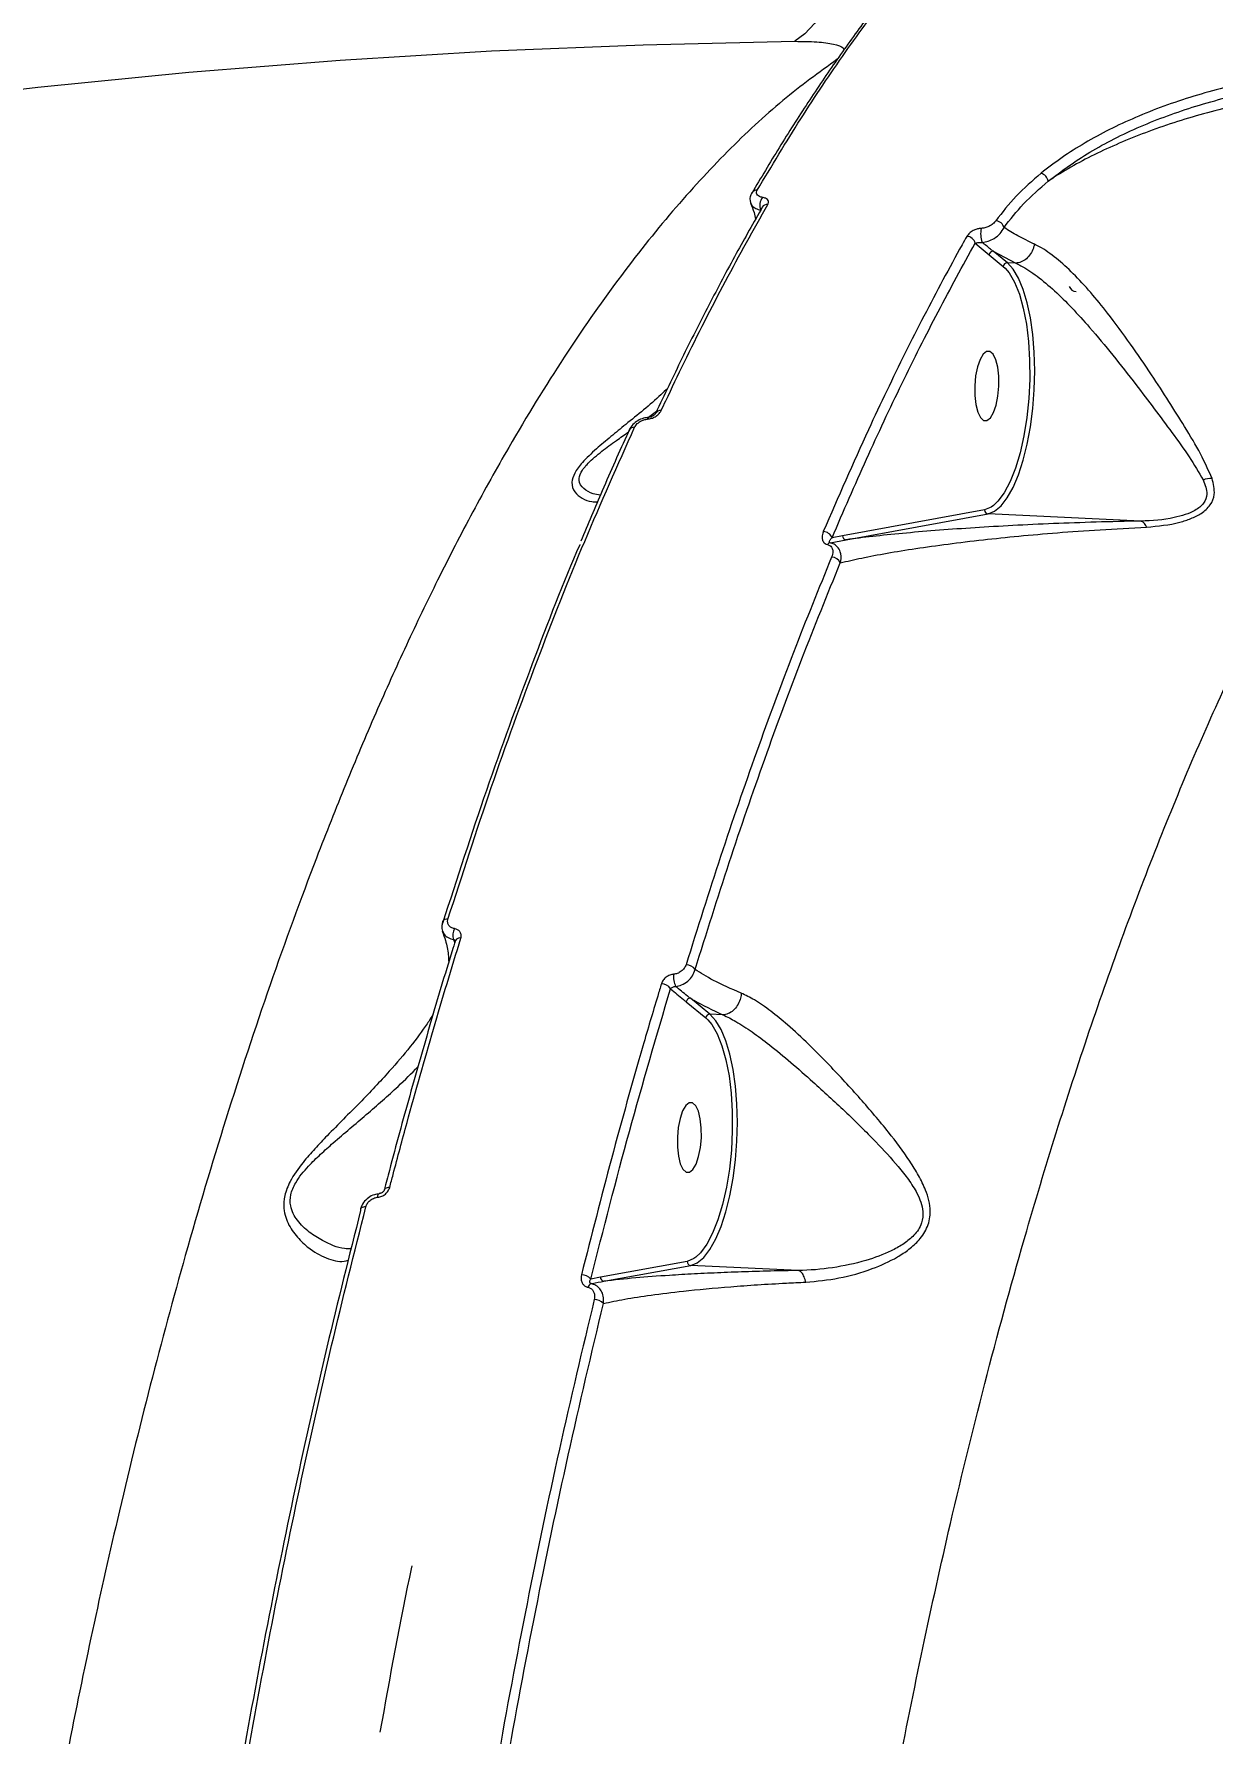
# Model space of a CAD drawing. Header units: millimetres. Extents: x -6328 to 5334, y -5037 to 4112.
# Drawn here: x -2576.2 to -2424.5, y 1489.2 to 1707.9 of the extents above; entities that cross this region are included whole.
import ezdxf

# ---------------------------------------------------------------- set-up
doc = ezdxf.new("R2010")
doc.units = ezdxf.units.MM
for name, color, linetype in [('DIKOM_ОБЪЕКТ', 7, 'Continuous'), ('DIKOM_РАЗМЕР_ЗОНА', 7, 'Continuous'), ('DIKOM_РАЗМЕР_ОБЪЕКТА', 7, 'Continuous')]:
    doc.layers.add(name, color=color, linetype=linetype)
doc.styles.add('style1', font='arial.ttf', dxfattribs={"width": 0.8})
doc.dimstyles.new('1-50', dxfattribs={"dimtxt": 300, "dimasz": 200, "dimexe": 100, "dimexo": 0, "dimgap": 100, "dimtad": 1, "dimtxsty": 'style1', "dimcen": 200, "dimclrd": 7, "dimclre": 7, "dimclrt": 7, "dimadec": 1, "dimazin": 2, "dimtfac": 1, "dimtmove": 0, "dimatfit": 2, "dimfxl": 0, "dimlwd": 25, "dimlwe": 18, "dimarcsym": 0})

# ---------------------------------------------------------------- blocks, each defined once
blk = doc.blocks.new('*D2')
at = {"layer": 'Defpoints', "color": 0, "transparency": 16777216}
for p in [(-5303.77, 2121.42), (-1621.11, 2121.42), (560.33, -2395.62)]:
    blk.add_point(p, dxfattribs=at)
at = {"layer": 'DIKOM_РАЗМЕР_ОБЪЕКТА', "color": 7, "lineweight": 18, "transparency": 16777216}
for p, q in [((-1621.11, 2121.42), (-5403.77, 2121.42)), ((560.33, -2395.62), (-5403.77, -2395.62))]:
    blk.add_line(p, q, dxfattribs=at)
at = {"layer": 'DIKOM_РАЗМЕР_ОБЪЕКТА', "color": 7, "lineweight": 25, "transparency": 16777216}
blk.add_line((-5303.77, -2195.62), (-5303.77, 1921.42), dxfattribs=at)
at = {"layer": 'DIKOM_РАЗМЕР_ОБЪЕКТА', "color": 7, "transparency": 16777216}
for points in [[(-5337.11, 1921.42), (-5270.44, 1921.42), (-5303.77, 2121.42)], [(-5337.11, -2195.62), (-5270.44, -2195.62), (-5303.77, -2395.62)]]:
    blk.add_solid(points, dxfattribs=at)
at = {"layer": 'DIKOM_РАЗМЕР_ОБЪЕКТА', "color": 7, "transparency": 16777216, "insert": (-5556.94, -137.1), "char_height": 300, "attachment_point": 5, "rotation": 90, "style": 'style1'}
blk.add_mtext('4500', dxfattribs=at)
blk = doc.blocks.new('*D3')
at = {"layer": 'Defpoints', "color": 0, "transparency": 16777216}
for p in [(-1814.92, 4111.71), (-5877.98, -3895.62), (33.33, -3895.62)]:
    blk.add_point(p, dxfattribs=at)
at = {"layer": 'DIKOM_РАЗМЕР_ЗОНА', "color": 7, "lineweight": 18, "transparency": 16777216}
for p, q in [((-1814.92, 4111.71), (-5977.98, 4111.71)), ((33.33, -3895.62), (-5977.98, -3895.62))]:
    blk.add_line(p, q, dxfattribs=at)
at = {"layer": 'DIKOM_РАЗМЕР_ЗОНА', "color": 7, "lineweight": 25, "transparency": 16777216}
blk.add_line((-5877.98, 3911.71), (-5877.98, -3695.62), dxfattribs=at)
at = {"layer": 'DIKOM_РАЗМЕР_ЗОНА', "color": 7, "transparency": 16777216}
for points in [[(-5911.31, 3911.71), (-5844.65, 3911.71), (-5877.98, 4111.71)], [(-5911.31, -3695.62), (-5844.65, -3695.62), (-5877.98, -3895.62)]]:
    blk.add_solid(points, dxfattribs=at)
at = {"layer": 'DIKOM_РАЗМЕР_ЗОНА', "color": 7, "transparency": 16777216, "insert": (-6131.15, 108.05), "char_height": 300, "attachment_point": 5, "rotation": 90, "style": 'style1'}
blk.add_mtext('8000', dxfattribs=at)

msp = doc.modelspace()

# ---------------------------------------------------------------- linework, layer by layer
at = {"layer": 'DIKOM_ОБЪЕКТ', "color": 7, "linetype": 'Continuous', "lineweight": 15}
for p, q in [((-2483.759, 1687.482), (-2483.776, 1687.45)), ((-2454.981, 1681.01), (-2453.192, 1679.51)), ((-2452.658, 1679.97), (-2449.751, 1678.437)), ((-2450.846, 1678.489), (-2452.658, 1679.97)), ((-2453.192, 1679.51), (-2451.38, 1678.029)), ((-2451.38, 1678.029), (-2451.13, 1677.799)), ((-2449.751, 1678.437), (-2450.846, 1678.489)), ((-2449.751, 1678.437), (-2449.748, 1678.437)), ((-2497.039, 1658.603), (-2495.998, 1659.366)), ((-2497.028, 1658.591), (-2497.023, 1658.592)), ((-2499.544, 1656.953), (-2499.56, 1656.914)), ((-2453.781, 1646.686), (-2472.063, 1643.361)), ((-2471.604, 1642.84), (-2453.321, 1646.165)), ((-2433.675, 1645.24), (-2453.321, 1646.165)), ((-2473.661, 1642.458), (-2471.604, 1642.84)), ((-2472.063, 1643.361), (-2473.413, 1643.1)), ((-2522.151, 1591.373), (-2521.985, 1590.974)), ((-2492.191, 1583.356), (-2489.667, 1581.293)), ((-2489.133, 1581.752), (-2491.657, 1583.816)), ((-2489.667, 1581.293), (-2489.417, 1581.062)), ((-2487.461, 1581.674), (-2489.133, 1581.752)), ((-2487.461, 1581.674), (-2487.457, 1581.674)), ((-2492.068, 1549.949), (-2503.234, 1547.919)), ((-2502.775, 1547.398), (-2491.608, 1549.429)), ((-2477.762, 1548.777), (-2491.608, 1549.429)), ((-2503.234, 1547.919), (-2504.474, 1547.673))]:
    msp.add_line(p, q, dxfattribs=at)
at = {"layer": 'DIKOM_ОБЪЕКТ', "color": 7, "linetype": 'Continuous', "lineweight": 15, "flags": 128}
for points in [[(-2467.695, 1749.021), (-2467.618, 1745.203), (-2467.669, 1741.393), (-2467.846, 1737.626), (-2468.148, 1733.936), (-2468.572, 1730.357), (-2469.114, 1726.922), (-2469.77, 1723.662), (-2470.533, 1720.606), (-2471.396, 1717.783), (-2472.352, 1715.218), (-2473.391, 1712.934), (-2474.505, 1710.953), (-2475.683, 1709.293), (-2476.915, 1707.968), (-2478.188, 1706.991)], [(-2595.03, 1698.821), (-2575.647, 1701.108), (-2556.22, 1703.025), (-2536.754, 1704.573), (-2517.256, 1705.75), (-2497.732, 1706.556), (-2478.188, 1706.991)], [(-2453.321, 1646.165), (-2452.48, 1646.511), (-2451.65, 1647.205), (-2450.85, 1648.234), (-2450.097, 1649.574), (-2449.408, 1651.197), (-2448.797, 1653.068), (-2448.278, 1655.146), (-2447.863, 1657.385), (-2447.559, 1659.738), (-2447.374, 1662.153), (-2447.312, 1664.579), (-2447.374, 1666.961), (-2447.558, 1669.249), (-2447.861, 1671.393), (-2448.276, 1673.347), (-2448.795, 1675.067), (-2449.405, 1676.518), (-2450.094, 1677.667), (-2450.846, 1678.489)], [(-2451.13, 1677.799), (-2450.612, 1677.178), (-2449.913, 1675.975), (-2449.301, 1674.45), (-2448.791, 1672.639), (-2448.394, 1670.587), (-2448.12, 1668.343), (-2447.977, 1665.96), (-2447.966, 1663.498), (-2448.09, 1661.014), (-2448.344, 1658.569), (-2448.722, 1656.223), (-2449.216, 1654.031), (-2449.814, 1652.048), (-2450.5, 1650.319), (-2451.259, 1648.889), (-2452.072, 1647.79), (-2452.643, 1647.248)], [(-2453.963, 1666.733), (-2454.363, 1666.048), (-2454.694, 1665.086), (-2454.928, 1663.926), (-2455.046, 1662.66), (-2455.038, 1661.392), (-2454.906, 1660.225), (-2454.66, 1659.253), (-2454.32, 1658.555), (-2453.913, 1658.186), (-2453.473, 1658.179), (-2453.035, 1658.531), (-2452.634, 1659.216), (-2452.303, 1660.178), (-2452.07, 1661.339), (-2451.952, 1662.604), (-2451.959, 1663.872), (-2452.091, 1665.039), (-2452.337, 1666.011), (-2452.677, 1666.71), (-2453.084, 1667.078), (-2453.524, 1667.086), (-2453.963, 1666.733)], [(-2497.153, 1658.368), (-2497.134, 1658.439), (-2497.113, 1658.497), (-2497.09, 1658.542), (-2497.065, 1658.572), (-2497.038, 1658.589), (-2497.028, 1658.591)], [(-2452.643, 1647.248), (-2452.919, 1647.05), (-2453.781, 1646.686)], [(-2491.608, 1549.429), (-2490.766, 1549.774), (-2489.936, 1550.469), (-2489.136, 1551.497), (-2488.384, 1552.838), (-2487.695, 1554.461), (-2487.084, 1556.332), (-2486.565, 1558.409), (-2486.15, 1560.649), (-2485.846, 1563.002), (-2485.661, 1565.417), (-2485.599, 1567.842), (-2485.661, 1570.225), (-2485.845, 1572.513), (-2486.148, 1574.657), (-2486.563, 1576.61), (-2487.082, 1578.331), (-2487.692, 1579.781), (-2488.381, 1580.93), (-2489.133, 1581.752)], [(-2489.417, 1581.062), (-2488.899, 1580.441), (-2488.2, 1579.238), (-2487.588, 1577.713), (-2487.077, 1575.902), (-2486.681, 1573.85), (-2486.407, 1571.605), (-2486.263, 1569.223), (-2486.253, 1566.76), (-2486.377, 1564.276), (-2486.631, 1561.831), (-2487.009, 1559.485), (-2487.503, 1557.293), (-2488.101, 1555.31), (-2488.787, 1553.582), (-2489.546, 1552.151), (-2490.359, 1551.053), (-2490.93, 1550.512)], [(-2492.25, 1569.997), (-2492.65, 1569.312), (-2492.981, 1568.35), (-2493.214, 1567.189), (-2493.332, 1565.924), (-2493.325, 1564.656), (-2493.193, 1563.489), (-2492.947, 1562.517), (-2492.607, 1561.818), (-2492.2, 1561.45), (-2491.76, 1561.442), (-2491.321, 1561.795), (-2490.921, 1562.48), (-2490.59, 1563.442), (-2490.357, 1564.603), (-2490.239, 1565.868), (-2490.246, 1567.136), (-2490.378, 1568.303), (-2490.624, 1569.275), (-2490.964, 1569.973), (-2491.371, 1570.342), (-2491.811, 1570.35), (-2492.25, 1569.997)], [(-2530.366, 1559.459), (-2530.542, 1559.456), (-2530.701, 1559.433), (-2530.837, 1559.391), (-2530.945, 1559.331), (-2531.02, 1559.255), (-2531.06, 1559.166), (-2531.06, 1559.163)], [(-2531.912, 1558.204), (-2531.895, 1558.331), (-2531.872, 1558.442), (-2531.843, 1558.532), (-2531.808, 1558.601), (-2531.769, 1558.645), (-2531.726, 1558.664), (-2531.725, 1558.664)], [(-2534.121, 1556.686), (-2534.128, 1556.605), (-2534.104, 1556.507)], [(-2533.431, 1556.968), (-2533.602, 1556.966), (-2533.756, 1556.945), (-2533.89, 1556.906), (-2533.997, 1556.851), (-2534.074, 1556.78), (-2534.118, 1556.697), (-2534.121, 1556.686)], [(-2490.93, 1550.512), (-2491.207, 1550.313), (-2492.068, 1549.949)]]:
    msp.add_lwpolyline(points, dxfattribs=at)
at = {"layer": 'DIKOM_ОБЪЕКТ', "color": 7, "linetype": 'Continuous', "lineweight": 15}
for centre, radius, start, end in [((-2446.933, 1688.701), 1.384, 12.32754, 71.80932), ((-2483.129, 1687.077), 0.748, 84.40735, 147.22155), ((-2481.042, 1685.888), 1.668, 142.67211, 202.06915), ((-2481.765, 1685.251), 0.743, 84.06877, 148.23614), ((-2456.119, 1680.712), 1.177, 14.70781, 87.28034), ((-2450.732, 1682.278), 3.552, 169.74808, 199.09004), ((-2452.457, 1682.679), 1.229, 15.8137, 83.54214), ((-2452.667, 1679.441), 0.53, 89.01483, 172.42893), ((-2450.855, 1677.959), 0.53, 89.01483, 172.42988), ((-2441.942, 1675.781), 1, 200.78197, 267.2553), ((-2495.505, 1658.757), 0.71, 82.37953, 150.66563), ((-2498.926, 1656.603), 0.71, 82.49551, 150.49314), ((-2424.483, 1647.386), 3.348, 90.22813, 110.2532), ((-2453.281, 1646.664), 0.5, 177.50153, 265.31762), ((-2474.571, 1642.641), 1.245, 21.61276, 88.57015), ((-2473.55, 1641.96), 0.511, 102.56222, 150.10718), ((-2471.563, 1643.339), 0.5, 177.50045, 265.31972), ((-2473.506, 1639.346), 1.269, 24.26509, 88.26544), ((-2523.234, 1593.584), 0.342, 161.93333, 185.56372), ((-2522.988, 1593.359), 0.66, 78.8409, 149.87059), ((-2520.368, 1591.934), 1.869, 152.84412, 197.47225), ((-2521.338, 1590.936), 0.647, 78.07738, 151.71057), ((-2492.219, 1586.723), 1.415, 33.87434, 89.43863), ((-2495.383, 1584.302), 1.393, 32.35592, 89.99257), ((-2490.979, 1586.569), 2.851, 173.1996, 205.47583), ((-2491.666, 1583.286), 0.53, 89.01483, 172.42893), ((-2489.142, 1581.223), 0.53, 89.01484, 172.42988), ((-2491.567, 1549.929), 0.502, 177.651, 265.3171), ((-2505.662, 1546.688), 1.544, 39.65771, 90.49399), ((-2504.155, 1546.434), 0.71, 112.89624, 165.00593), ((-2502.734, 1547.897), 0.5, 177.50045, 265.31972), ((-2504.032, 1543.451), 1.604, 42.15244, 89.96048)]:
    msp.add_arc(centre, radius, start, end, dxfattribs=at)
for points, knots in [([(-2460.589, 1720.348), (-2460.84, 1720.067), (-2462.385, 1718.332), (-2465.195, 1714.86), (-2469.014, 1709.919), (-2472.794, 1704.669), (-2476.535, 1699.14), (-2480.193, 1693.421), (-2482.578, 1689.407), (-2483.75, 1687.436)], [0, 0, 0, 0, 0.0314295, 0.1936341, 0.3559609, 0.5183678, 0.6808141, 0.8432476, 1, 1, 1, 1]), ([(-2483.057, 1687.821), (-2481.195, 1690.926), (-2477.467, 1697.14), (-2471.731, 1705.646), (-2465.898, 1713.601), (-2461.932, 1718.322), (-2459.947, 1720.685)], [0, 0, 0, 0, 0.2488739, 0.4981939, 0.748869, 1, 1, 1, 1]), ([(-2478.188, 1706.991), (-2477.212, 1706.983), (-2475.272, 1706.967), (-2473.157, 1706.662), (-2471.946, 1706.282), (-2471.906, 1705.965), (-2471.894, 1705.863)], [0, 0, 0, 0, 0.2933787, 0.5829878, 0.8663177, 1, 1, 1, 1]), ([(-2472.747, 1704.679), (-2475.086, 1702.986), (-2479.826, 1699.555), (-2486.899, 1692.954), (-2493.987, 1685.27), (-2501.006, 1676.437), (-2508.054, 1666.32), (-2514.268, 1656.213), (-2519.678, 1646.492), (-2524.07, 1637.978), (-2528.234, 1629.318), (-2532.179, 1620.561), (-2536.038, 1611.427), (-2540.614, 1599.89), (-2545.812, 1585.652), (-2551.447, 1568.555), (-2556.579, 1551.315), (-2561.231, 1534.086), (-2565.271, 1517.624), (-2568.873, 1501.526), (-2572.016, 1486.177), (-2574.893, 1470.783), (-2577.803, 1453.689), (-2580.61, 1435.146), (-2583.238, 1415.142), (-2585.351, 1396.42), (-2587.074, 1378.45), (-2588.431, 1361.598), (-2589.522, 1344.965), (-2590.454, 1326.765), (-2591.121, 1307.356), (-2591.45, 1286.802), (-2591.416, 1267.904), (-2591.085, 1250.062), (-2590.52, 1233.586), (-2589.72, 1217.563), (-2588.692, 1201.945), (-2587.439, 1186.448), (-2586.401, 1176.298), (-2585.881, 1171.218)], [0, 0, 0, 0, 0.0301137, 0.0610473, 0.0920745, 0.1234593, 0.154942, 0.1881633, 0.2101597, 0.2321896, 0.2521642, 0.2721387, 0.2922143, 0.3122899, 0.3452906, 0.3784047, 0.4106071, 0.4400732, 0.4696198, 0.4950073, 0.5204462, 0.5445895, 0.568777, 0.6010324, 0.6305467, 0.6601415, 0.68557, 0.7110497, 0.7352314, 0.7594571, 0.7917932, 0.8213808, 0.8510491, 0.8765399, 0.9020822, 0.9263226, 0.9506071, 0.9752803, 1, 1, 1, 1]), ([(-2389.313, 1703.47), (-2391.39, 1703.639), (-2395.578, 1703.979), (-2401.318, 1703.961), (-2406.314, 1703.702), (-2410.536, 1703.303), (-2414.774, 1702.723), (-2418.942, 1701.962), (-2422.99, 1701.033), (-2426.911, 1699.937), (-2430.727, 1698.661), (-2434.352, 1697.223), (-2437.748, 1695.644), (-2440.906, 1693.925), (-2443.869, 1692.058), (-2445.622, 1690.698), (-2446.501, 1690.016)], [0, 0, 0, 0, 0.1013046, 0.2043245, 0.2693234, 0.3347703, 0.4016321, 0.4689837, 0.5341683, 0.5998078, 0.6668825, 0.7344532, 0.7996653, 0.8653309, 0.9324208, 1, 1, 1, 1]), ([(-2445.581, 1688.996), (-2443.867, 1690.277), (-2441.274, 1692.214), (-2437.111, 1694.471), (-2432.68, 1696.549), (-2427.827, 1698.327), (-2422.688, 1699.776), (-2417.391, 1700.996), (-2411.904, 1701.875), (-2406.362, 1702.404), (-2401.425, 1702.661), (-2395.754, 1702.677), (-2391.65, 1702.341), (-2389.58, 1702.171)], [0, 0, 0, 0, 0.130741, 0.1978155, 0.2653844, 0.3961147, 0.4632011, 0.5307838, 0.6611978, 0.7281017, 0.7954933, 0.8968894, 1, 1, 1, 1]), ([(-2389.512, 1701.569), (-2391.245, 1701.643), (-2394.731, 1701.792), (-2401.043, 1701.661), (-2407.034, 1701.196), (-2412.559, 1700.462), (-2418.046, 1699.53), (-2423.404, 1698.309), (-2428.5, 1696.828), (-2432.182, 1695.585), (-2435.657, 1694.234), (-2438.922, 1692.78), (-2441.984, 1691.212), (-2444.164, 1689.929), (-2445.31, 1689.175), (-2445.581, 1688.996)], [0, 0, 0, 0, 0.0869112, 0.1748861, 0.3057204, 0.3728218, 0.4404087, 0.5725022, 0.6402835, 0.708565, 0.774872, 0.8416469, 0.9098981, 0.9786596, 1, 1, 1, 1]), ([(-2446.501, 1690.016), (-2447.618, 1689.049), (-2449.867, 1687.101), (-2451.498, 1684.972), (-2452.319, 1683.9)], [0, 0, 0, 0, 0.4964917, 1, 1, 1, 1]), ([(-2451.274, 1683.014), (-2450.483, 1684.048), (-2448.889, 1686.131), (-2446.689, 1688.037), (-2445.581, 1688.996)], [0, 0, 0, 0, 0.4964828, 1, 1, 1, 1]), ([(-2483.732, 1687.467), (-2483.801, 1687.356), (-2483.975, 1687.073), (-2484.029, 1686.581), (-2483.905, 1686.27), (-2483.857, 1686.149)], [0, 0, 0, 0, 0.2858545, 0.7233043, 1, 1, 1, 1]), ([(-2483.915, 1686.144), (-2483.748, 1685.743), (-2483.458, 1685.049), (-2483.312, 1684.389), (-2483.25, 1684.111)], [0, 0, 0, 0, 0.5785899, 1, 1, 1, 1]), ([(-2483.856, 1686.149), (-2483.811, 1686.038), (-2483.704, 1685.768), (-2483.266, 1685.441), (-2482.815, 1685.321), (-2482.587, 1685.261)], [0, 0, 0, 0, 0.2567662, 0.6251435, 1, 1, 1, 1]), ([(-2482.368, 1686.899), (-2482.504, 1686.93), (-2482.775, 1686.991), (-2483.04, 1687.185), (-2483.168, 1687.436), (-2483.142, 1687.661), (-2483.073, 1687.791), (-2483.057, 1687.821)], [0, 0, 0, 0, 0.2210992, 0.4418507, 0.6744982, 0.9251297, 1, 1, 1, 1]), ([(-2481.688, 1685.99), (-2481.673, 1686.019), (-2481.606, 1686.147), (-2481.579, 1686.369), (-2481.704, 1686.617), (-2481.965, 1686.809), (-2482.234, 1686.869), (-2482.368, 1686.899)], [0, 0, 0, 0, 0.07334, 0.3225289, 0.5550505, 0.7773837, 1, 1, 1, 1]), ([(-2482.391, 1685.638), (-2483.512, 1683.667), (-2485.831, 1679.59), (-2489.278, 1673.084), (-2492.742, 1666.243), (-2494.998, 1661.479), (-2496.123, 1659.105)], [0, 0, 0, 0, 0.2386782, 0.4935816, 0.7476016, 1, 1, 1, 1]), ([(-2495.411, 1659.461), (-2495.215, 1659.879), (-2494.236, 1661.971), (-2491.507, 1667.653), (-2487.16, 1676.252), (-2483.513, 1682.742), (-2481.688, 1685.99)], [0, 0, 0, 0, 0.0441427, 0.2207211, 0.6100162, 1, 1, 1, 1]), ([(-2456.063, 1681.887), (-2456.269, 1681.518), (-2457.301, 1679.675), (-2459.966, 1674.789), (-2464.006, 1666.953), (-2469.167, 1656.247), (-2472.618, 1648.308), (-2474.54, 1643.886)], [0, 0, 0, 0, 0.0321659, 0.1608352, 0.4182088, 0.675957, 1, 1, 1, 1]), ([(-2454.228, 1682.91), (-2454.269, 1682.907), (-2454.452, 1682.894), (-2454.815, 1682.817), (-2455.305, 1682.614), (-2455.776, 1682.293), (-2455.965, 1682.026), (-2456.063, 1681.887)], [0, 0, 0, 0, 0.0490732, 0.2179129, 0.4266715, 0.7022436, 1, 1, 1, 1]), ([(-2452.319, 1683.9), (-2452.433, 1683.765), (-2452.659, 1683.498), (-2453.167, 1683.186), (-2453.71, 1682.973), (-2454.06, 1682.93), (-2454.228, 1682.91)], [0, 0, 0, 0, 0.2974636, 0.5890265, 0.8028446, 1, 1, 1, 1]), ([(-2454.089, 1681.116), (-2453.823, 1681.156), (-2453.285, 1681.238), (-2452.459, 1681.641), (-2451.712, 1682.242), (-2451.42, 1682.757), (-2451.274, 1683.014)], [0, 0, 0, 0, 0.2146917, 0.4348049, 0.7188263, 1, 1, 1, 1]), ([(-2447.371, 1680.893), (-2448.101, 1681.245), (-2449.565, 1681.951), (-2450.703, 1682.659), (-2451.274, 1683.014)], [0, 0, 0, 0, 0.4978686, 1, 1, 1, 1]), ([(-2473.413, 1643.1), (-2471.942, 1646.503), (-2468.998, 1653.315), (-2464.435, 1662.987), (-2459.773, 1672.293), (-2456.579, 1678.103), (-2454.981, 1681.01)], [0, 0, 0, 0, 0.2491442, 0.4986282, 0.7491414, 1, 1, 1, 1]), ([(-2454.981, 1681.01), (-2454.913, 1681.027), (-2454.788, 1681.058), (-2454.555, 1681.091), (-2454.351, 1681.11), (-2454.212, 1681.116), (-2454.138, 1681.117), (-2454.104, 1681.116), (-2454.089, 1681.116)], [0, 0, 0, 0, 0.3482418, 0.6491547, 0.8444769, 0.9341967, 0.9695954, 1, 1, 1, 1]), ([(-2452.658, 1679.97), (-2452.772, 1680.059), (-2453.259, 1680.436), (-2453.729, 1680.821), (-2454.089, 1681.116)], [0, 0, 0, 0, 0.2343149, 1, 1, 1, 1]), ([(-2447.371, 1680.893), (-2447.378, 1680.85), (-2447.405, 1680.68), (-2447.519, 1680.241), (-2447.824, 1679.603), (-2448.374, 1678.976), (-2449.044, 1678.541), (-2449.513, 1678.472), (-2449.748, 1678.437)], [0, 0, 0, 0, 0.0343037, 0.1364982, 0.3523745, 0.5682499, 0.784125, 1, 1, 1, 1]), ([(-2424.496, 1650.735), (-2424.954, 1651.767), (-2425.886, 1653.871), (-2427.899, 1657.215), (-2430.035, 1660.646), (-2432.371, 1664.23), (-2435.011, 1668.096), (-2437.656, 1671.686), (-2440.133, 1674.721), (-2442.345, 1677.123), (-2444.564, 1679.144), (-2446.233, 1680.32), (-2447.149, 1680.781), (-2447.371, 1680.893)], [0, 0, 0, 0, 0.1053254, 0.2145479, 0.3102874, 0.408061, 0.5195918, 0.635277, 0.7180663, 0.8031636, 0.8862433, 0.9724049, 1, 1, 1, 1]), ([(-2449.748, 1678.437), (-2449.747, 1678.437), (-2449.533, 1678.339), (-2448.65, 1677.896), (-2447, 1676.812), (-2444.791, 1674.944), (-2442.521, 1672.692), (-2440.002, 1669.91), (-2437.223, 1666.565), (-2434.438, 1663.01), (-2431.891, 1659.661), (-2429.583, 1656.542), (-2427.33, 1653.462), (-2426.21, 1651.514), (-2425.642, 1650.528)], [0, 0, 0, 0, 0.0000129, 0.0265076, 0.1075882, 0.1917931, 0.2740841, 0.3586575, 0.4713062, 0.5879785, 0.6854056, 0.7846708, 0.8908725, 1, 1, 1, 1]), ([(-2494.576, 1662.334), (-2494.863, 1662.057), (-2496.563, 1660.413), (-2499.113, 1658.387), (-2501.91, 1656.101), (-2503.854, 1654.473), (-2505.538, 1652.878), (-2506.638, 1651.384), (-2507.04, 1650.015), (-2506.617, 1648.895), (-2505.611, 1648.124), (-2504.56, 1647.723), (-2503.854, 1647.722), (-2503.608, 1647.722)], [0, 0, 0, 0, 0.0378325, 0.2242343, 0.3031038, 0.383006, 0.4728404, 0.5448669, 0.6169619, 0.7227857, 0.8306441, 0.9408512, 1, 1, 1, 1]), ([(-2497.026, 1658.572), (-2497.242, 1658.551), (-2497.731, 1658.503), (-2498.452, 1658.171), (-2499.097, 1657.659), (-2499.444, 1657.22), (-2499.54, 1656.958), (-2499.543, 1656.952)], [0, 0, 0, 0, 0.1974502, 0.4465684, 0.7061366, 0.9934219, 1, 1, 1, 1]), ([(-2498.833, 1657.307), (-2498.735, 1657.469), (-2498.562, 1657.755), (-2498.109, 1658.084), (-2497.638, 1658.299), (-2497.315, 1658.345), (-2497.153, 1658.368)], [0, 0, 0, 0, 0.3292165, 0.5797724, 0.7886019, 1, 1, 1, 1]), ([(-2497.153, 1658.368), (-2496.982, 1658.393), (-2496.643, 1658.443), (-2496.147, 1658.672), (-2495.716, 1658.996), (-2495.498, 1659.283), (-2495.42, 1659.443), (-2495.411, 1659.461)], [0, 0, 0, 0, 0.2147712, 0.4259281, 0.681714, 0.9641494, 1, 1, 1, 1]), ([(-2496.128, 1659.101), (-2496.129, 1659.096), (-2496.137, 1659.075), (-2496.229, 1658.946), (-2496.427, 1658.792), (-2496.642, 1658.68), (-2496.83, 1658.621), (-2496.958, 1658.596), (-2497.011, 1658.594), (-2497.023, 1658.594)], [0, 0, 0, 0, 0.0748037, 0.3635112, 0.5882005, 0.7567543, 0.8791693, 0.97251, 1, 1, 1, 1]), ([(-2522.86, 1594.007), (-2521.021, 1599.701), (-2517.337, 1611.106), (-2511.443, 1627.287), (-2505.302, 1642.836), (-2500.992, 1652.479), (-2498.833, 1657.307)], [0, 0, 0, 0, 0.2482503, 0.4971899, 0.7482385, 1, 1, 1, 1]), ([(-2503.25, 1648.563), (-2503.566, 1648.617), (-2504.381, 1648.757), (-2505.435, 1649.352), (-2506.096, 1650.285), (-2505.84, 1651.488), (-2504.791, 1652.811), (-2503.124, 1654.198), (-2501.313, 1655.528), (-2500.139, 1656.355), (-2499.613, 1656.726)], [0, 0, 0, 0, 0.1077822, 0.2787036, 0.4367999, 0.5401473, 0.6431927, 0.7765215, 0.8997094, 1, 1, 1, 1]), ([(-2499.531, 1656.9), (-2499.577, 1656.802), (-2500.757, 1654.294), (-2502.843, 1649.568), (-2504.848, 1644.818), (-2505.763, 1642.65)], [0, 0, 0, 0, 0.0216109, 0.553489, 1, 1, 1, 1]), ([(-2425.642, 1650.528), (-2425.398, 1649.916), (-2424.981, 1648.872), (-2425.467, 1647.488), (-2426.566, 1646.615), (-2427.935, 1646.039), (-2430.221, 1645.438), (-2432.207, 1645.263), (-2433.665, 1645.239), (-2433.667, 1645.239)], [0, 0, 0, 0, 0.1886176, 0.3216714, 0.4555546, 0.5677459, 0.6831231, 0.9996832, 1, 1, 1, 1]), ([(-2432.916, 1644.457), (-2431.455, 1644.597), (-2429.452, 1644.788), (-2427.17, 1645.546), (-2425.765, 1646.245), (-2424.62, 1647.272), (-2424.013, 1648.824), (-2424.319, 1650.035), (-2424.496, 1650.735)], [0, 0, 0, 0, 0.3030727, 0.4152375, 0.5295143, 0.6687564, 0.8085424, 1, 1, 1, 1]), ([(-2452.633, 1057.683), (-2454.012, 1062.185), (-2456.771, 1071.189), (-2460.589, 1085.545), (-2464.161, 1100.507), (-2467.471, 1116.196), (-2470.494, 1132.504), (-2473.229, 1149.479), (-2475.647, 1166.995), (-2477.607, 1183.888), (-2479.164, 1199.956), (-2480.384, 1215.151), (-2481.375, 1230.593), (-2482.134, 1246.32), (-2482.654, 1262.259), (-2482.933, 1278.435), (-2482.965, 1294.755), (-2482.754, 1310.687), (-2482.326, 1326.147), (-2481.663, 1342.169), (-2480.699, 1359.232), (-2479.378, 1377.286), (-2477.635, 1396.658), (-2475.387, 1417.259), (-2472.867, 1436.54), (-2470.389, 1453.142), (-2467.921, 1468.156), (-2465.06, 1483.9), (-2461.762, 1500.274), (-2457.931, 1517.534), (-2453.501, 1535.516), (-2448.827, 1552.511), (-2444.314, 1567.44), (-2440.05, 1580.461), (-2435.598, 1593.013), (-2430.977, 1605.039), (-2426.191, 1616.532), (-2421.251, 1627.44), (-2416.168, 1637.824), (-2412.667, 1644.224), (-2410.914, 1647.429)], [0, 0, 0, 0, 0.0277428, 0.0554856, 0.0835918, 0.1116979, 0.1402848, 0.1688716, 0.1978427, 0.2268138, 0.2503664, 0.2739191, 0.2976931, 0.3214671, 0.3455316, 0.3695961, 0.393891, 0.4181859, 0.4402547, 0.4623235, 0.4890861, 0.5158638, 0.5426264, 0.5757713, 0.6089163, 0.6309326, 0.652949, 0.6796477, 0.7063614, 0.7330602, 0.7661254, 0.7991906, 0.8241634, 0.8492229, 0.8742824, 0.8994293, 0.9244842, 0.9496267, 0.9747692, 1, 1, 1, 1]), ([(-2433.675, 1645.24), (-2433.897, 1645.236), (-2436.123, 1645.195), (-2440.208, 1645.089), (-2445.674, 1644.886), (-2450.827, 1644.636), (-2455.688, 1644.345), (-2460.22, 1644.018), (-2464.414, 1643.656), (-2468.267, 1643.266), (-2470.49, 1642.982), (-2471.604, 1642.84)], [0, 0, 0, 0, 0.0129742, 0.1299446, 0.2483367, 0.370068, 0.4925879, 0.618001, 0.7440045, 0.8717261, 1, 1, 1, 1]), ([(-2433.667, 1645.239), (-2433.667, 1645.239), (-2433.669, 1645.24), (-2433.672, 1645.24), (-2433.675, 1645.24), (-2433.675, 1645.24)], [0, 0, 0, 0, 0.3464404, 0.8179132, 1, 1, 1, 1]), ([(-2432.916, 1644.457), (-2432.93, 1644.488), (-2433.03, 1644.706), (-2433.269, 1645.075), (-2433.527, 1645.182), (-2433.667, 1645.239)], [0, 0, 0, 0, 0.0699771, 0.4978497, 1, 1, 1, 1]), ([(-2474.54, 1643.886), (-2474.564, 1643.825), (-2474.684, 1643.519), (-2474.741, 1643.046), (-2474.578, 1642.591), (-2474.327, 1642.326), (-2474.104, 1642.252), (-2473.992, 1642.215)], [0, 0, 0, 0, 0.0950988, 0.471968, 0.7157778, 0.8572267, 1, 1, 1, 1]), ([(-2473.661, 1642.458), (-2473.679, 1642.466), (-2473.715, 1642.48), (-2473.751, 1642.522), (-2473.768, 1642.611), (-2473.696, 1642.788), (-2473.559, 1642.96), (-2473.438, 1643.076), (-2473.413, 1643.1)], [0, 0, 0, 0, 0.046106, 0.0901333, 0.2101107, 0.4598286, 0.8891813, 1, 1, 1, 1]), ([(-2472.349, 1639.867), (-2472.329, 1639.958), (-2472.223, 1640.438), (-2472.265, 1641.191), (-2472.647, 1641.887), (-2473.113, 1642.29), (-2473.474, 1642.401), (-2473.661, 1642.458)], [0, 0, 0, 0, 0.0825406, 0.4350699, 0.6772403, 0.8329897, 1, 1, 1, 1]), ([(-2472.349, 1639.867), (-2471.46, 1640.074), (-2469.639, 1640.499), (-2466.373, 1641.113), (-2462.672, 1641.716), (-2458.545, 1642.294), (-2454.115, 1642.828), (-2449.415, 1643.315), (-2444.421, 1643.751), (-2438.992, 1644.149), (-2434.949, 1644.354), (-2432.916, 1644.457)], [0, 0, 0, 0, 0.1079577, 0.221041, 0.3345734, 0.4495257, 0.5649892, 0.6717717, 0.7791328, 0.888928, 1, 1, 1, 1]), ([(-2505.882, 1642.232), (-2505.889, 1642.216), (-2508.009, 1637.378), (-2512.046, 1626.874), (-2517.979, 1610.741), (-2521.695, 1599.226), (-2523.555, 1593.461)], [0, 0, 0, 0, 0.0010775, 0.3318679, 0.6654603, 1, 1, 1, 1]), ([(-2473.467, 1640.614), (-2475.117, 1636.557), (-2478.419, 1628.437), (-2483.177, 1615.542), (-2487.803, 1602.169), (-2490.737, 1592.818), (-2492.205, 1588.138)], [0, 0, 0, 0, 0.2488739, 0.4981939, 0.748869, 1, 1, 1, 1]), ([(-2473.992, 1642.215), (-2473.883, 1642.179), (-2473.666, 1642.107), (-2473.426, 1641.851), (-2473.274, 1641.413), (-2473.332, 1640.963), (-2473.445, 1640.67), (-2473.467, 1640.614)], [0, 0, 0, 0, 0.1456016, 0.2899617, 0.5320979, 0.9098028, 1, 1, 1, 1]), ([(-2491.045, 1587.512), (-2489.593, 1592.139), (-2486.686, 1601.402), (-2482.087, 1614.711), (-2477.328, 1627.621), (-2474.01, 1635.783), (-2472.349, 1639.867)], [0, 0, 0, 0, 0.2488741, 0.4981941, 0.7488692, 1, 1, 1, 1]), ([(-2523.531, 1593.681), (-2523.579, 1593.518), (-2523.697, 1593.123), (-2523.668, 1592.655), (-2523.53, 1592.434), (-2523.519, 1592.417)], [0, 0, 0, 0, 0.3932581, 0.9533529, 1, 1, 1, 1]), ([(-2523.6, 1592.451), (-2523.454, 1592.05), (-2523.078, 1591.024), (-2522.806, 1589.672), (-2522.78, 1588.762), (-2522.77, 1588.416)], [0, 0, 0, 0, 0.2841642, 0.7274788, 1, 1, 1, 1]), ([(-2523.501, 1592.432), (-2523.456, 1592.308), (-2523.338, 1591.982), (-2522.869, 1591.587), (-2522.39, 1591.445), (-2522.151, 1591.373)], [0, 0, 0, 0, 0.2339473, 0.6168893, 1, 1, 1, 1]), ([(-2522.031, 1592.787), (-2522.175, 1592.827), (-2522.463, 1592.906), (-2522.764, 1593.178), (-2522.92, 1593.527), (-2522.914, 1593.82), (-2522.868, 1593.98), (-2522.86, 1594.007)], [0, 0, 0, 0, 0.2376974, 0.4754976, 0.7137247, 0.9520118, 1, 1, 1, 1]), ([(-2521.204, 1591.568), (-2521.196, 1591.596), (-2521.151, 1591.756), (-2521.146, 1592.05), (-2521.302, 1592.398), (-2521.601, 1592.669), (-2521.888, 1592.748), (-2522.031, 1592.787)], [0, 0, 0, 0, 0.0489193, 0.2870857, 0.5249643, 0.7625368, 1, 1, 1, 1]), ([(-2521.901, 1591.24), (-2522.041, 1590.798), (-2523.132, 1587.35), (-2525.104, 1580.704), (-2527.8, 1571.287), (-2529.78, 1564.091), (-2530.836, 1559.994), (-2531.051, 1559.159)], [0, 0, 0, 0, 0.0431375, 0.3367124, 0.6308953, 0.9247967, 1, 1, 1, 1]), ([(-2530.366, 1559.459), (-2530.219, 1560.019), (-2529.483, 1562.822), (-2527.636, 1569.68), (-2524.761, 1579.903), (-2522.39, 1587.678), (-2521.204, 1591.568)], [0, 0, 0, 0, 0.0507693, 0.253855, 0.6266991, 1, 1, 1, 1]), ([(-2522.151, 1591.373), (-2522.104, 1591.361), (-2522.011, 1591.337), (-2521.924, 1591.271), (-2521.904, 1591.216), (-2521.897, 1591.198)], [0, 0, 0, 0, 0.3995048, 0.8000073, 1, 1, 1, 1]), ([(-2521.902, 1591.249), (-2521.901, 1591.254), (-2521.901, 1591.263), (-2521.906, 1591.25), (-2521.908, 1591.245)], [0, 0, 0, 0, 0.622938, 1, 1, 1, 1]), ([(-2492.205, 1588.138), (-2492.272, 1587.982), (-2492.404, 1587.671), (-2492.812, 1587.275), (-2493.302, 1586.996), (-2493.649, 1586.935), (-2493.81, 1586.906)], [0, 0, 0, 0, 0.2632567, 0.5266594, 0.7813278, 1, 1, 1, 1]), ([(-2495.383, 1585.695), (-2495.544, 1585.164), (-2496.346, 1582.508), (-2498.532, 1575.093), (-2501.859, 1563.243), (-2504.402, 1553.238), (-2505.675, 1548.231)], [0, 0, 0, 0, 0.0441427, 0.2207211, 0.6100162, 1, 1, 1, 1]), ([(-2493.81, 1586.906), (-2493.969, 1586.878), (-2494.311, 1586.818), (-2494.792, 1586.544), (-2495.19, 1586.156), (-2495.319, 1585.849), (-2495.383, 1585.695)], [0, 0, 0, 0, 0.2213871, 0.4744058, 0.7373087, 1, 1, 1, 1]), ([(-2493.553, 1585.343), (-2493.292, 1585.393), (-2492.731, 1585.502), (-2491.953, 1585.991), (-2491.32, 1586.69), (-2491.136, 1587.239), (-2491.045, 1587.512)], [0, 0, 0, 0, 0.2241212, 0.4807288, 0.7415199, 1, 1, 1, 1]), ([(-2485.109, 1584.479), (-2486.368, 1585.027), (-2488.689, 1586.038), (-2490.305, 1587.049), (-2491.045, 1587.512)], [0, 0, 0, 0, 0.5425528, 1, 1, 1, 1]), ([(-2504.474, 1547.673), (-2502.845, 1554.063), (-2499.582, 1566.863), (-2496, 1578.98), (-2494.207, 1585.048)], [0, 0, 0, 0, 0.4992722, 1, 1, 1, 1]), ([(-2494.207, 1585.048), (-2494.17, 1585.086), (-2494.1, 1585.159), (-2493.933, 1585.254), (-2493.756, 1585.315), (-2493.623, 1585.338), (-2493.565, 1585.342), (-2493.553, 1585.343)], [0, 0, 0, 0, 0.2945807, 0.5738867, 0.8144223, 0.9603311, 1, 1, 1, 1]), ([(-2494.207, 1585.048), (-2493.653, 1584.579), (-2492.982, 1584.01), (-2492.31, 1583.454), (-2492.191, 1583.356)], [0, 0, 0, 0, 0.8242751, 1, 1, 1, 1]), ([(-2491.657, 1583.816), (-2491.783, 1583.914), (-2492.431, 1584.417), (-2493.052, 1584.93), (-2493.553, 1585.343)], [0, 0, 0, 0, 0.1941267, 1, 1, 1, 1]), ([(-2491.657, 1583.816), (-2491.509, 1583.729), (-2490.286, 1583.014), (-2488.782, 1582.3), (-2487.461, 1581.674)], [0, 0, 0, 0, 0.1214198, 1, 1, 1, 1]), ([(-2485.109, 1584.479), (-2485.11, 1584.436), (-2485.123, 1584.161), (-2485.235, 1583.605), (-2485.581, 1582.863), (-2486.119, 1582.23), (-2486.772, 1581.786), (-2487.229, 1581.711), (-2487.457, 1581.674)], [0, 0, 0, 0, 0.0319477, 0.2048554, 0.4036422, 0.6024283, 0.8012141, 1, 1, 1, 1]), ([(-2476.804, 1547.278), (-2475.375, 1547.412), (-2472.489, 1547.682), (-2468.484, 1548.825), (-2465.476, 1550.171), (-2463.486, 1551.478), (-2462.082, 1552.746), (-2461.001, 1554.405), (-2460.623, 1556.655), (-2461.209, 1558.901), (-2462.248, 1561.022), (-2463.793, 1563.517), (-2466.272, 1566.812), (-2469.78, 1570.941), (-2473.281, 1574.742), (-2476.442, 1577.931), (-2478.98, 1580.288), (-2481.324, 1582.214), (-2483.335, 1583.627), (-2484.549, 1584.21), (-2485.109, 1584.479)], [0, 0, 0, 0, 0.0753137, 0.1521196, 0.2131853, 0.2441328, 0.2756864, 0.3129828, 0.3506019, 0.4012238, 0.4376329, 0.4745841, 0.5507903, 0.6403379, 0.7326459, 0.7929996, 0.85494, 0.904775, 0.9561054, 1, 1, 1, 1]), ([(-2524.763, 1581.784), (-2525.016, 1581.37), (-2525.813, 1580.068), (-2527.678, 1577.58), (-2530.572, 1574.173), (-2534.205, 1570.349), (-2537.545, 1567.042), (-2540.008, 1564.46), (-2541.699, 1562.531), (-2543.155, 1560.485), (-2543.964, 1558.41), (-2544.075, 1556.407), (-2543.379, 1554.49), (-2542.1, 1552.8), (-2540.335, 1551.249), (-2538.212, 1550.163), (-2536.555, 1549.815), (-2535.777, 1550.079), (-2535.684, 1550.11)], [0, 0, 0, 0, 0.0361683, 0.1138782, 0.19396, 0.2933915, 0.3957816, 0.4346005, 0.4738812, 0.5258027, 0.5627809, 0.5996457, 0.6585017, 0.7216357, 0.7861341, 0.8846571, 0.9861649, 1, 1, 1, 1]), ([(-2487.457, 1581.674), (-2487.457, 1581.674), (-2486.918, 1581.442), (-2485.707, 1580.819), (-2483.701, 1579.513), (-2481.333, 1577.734), (-2478.701, 1575.562), (-2475.44, 1572.699), (-2471.72, 1569.261), (-2468.001, 1565.624), (-2465.286, 1562.687), (-2463.54, 1560.487), (-2462.564, 1558.955), (-2461.949, 1557.57), (-2461.649, 1556.282), (-2461.751, 1555.277), (-2462.161, 1554.178), (-2462.907, 1553.164), (-2464.293, 1552.101), (-2466.295, 1551.004), (-2469.326, 1549.904), (-2473.363, 1549.04), (-2476.289, 1548.798), (-2477.751, 1548.776), (-2477.753, 1548.776)], [0, 0, 0, 0, 0.0000117, 0.0430368, 0.0930172, 0.1444505, 0.2061762, 0.2694603, 0.3616259, 0.456413, 0.5303975, 0.5684556, 0.6064358, 0.6300975, 0.6544096, 0.6831415, 0.6887433, 0.72306, 0.7527561, 0.7833335, 0.8444377, 0.9215174, 0.9999178, 1, 1, 1, 1]), ([(-2535.329, 1551.547), (-2535.617, 1551.551), (-2536.786, 1551.568), (-2538.669, 1552.383), (-2540.746, 1553.663), (-2542.037, 1554.872), (-2542.804, 1556.076), (-2543.187, 1557.135), (-2543.203, 1558.502), (-2542.433, 1560.341), (-2540.969, 1562.105), (-2539.268, 1563.759), (-2536.756, 1565.988), (-2533.301, 1568.875), (-2529.582, 1572.132), (-2527.556, 1574.159), (-2526.722, 1574.995)], [0, 0, 0, 0, 0.0428721, 0.1736544, 0.2536418, 0.3348257, 0.369969, 0.4058562, 0.4482976, 0.4904937, 0.5519523, 0.6000716, 0.6489446, 0.7767994, 0.9080071, 1, 1, 1, 1]), ([(-2531.912, 1558.204), (-2531.728, 1558.238), (-2531.372, 1558.305), (-2530.9, 1558.608), (-2530.535, 1559.001), (-2530.422, 1559.306), (-2530.366, 1559.459)], [0, 0, 0, 0, 0.2592201, 0.5021627, 0.7511322, 1, 1, 1, 1]), ([(-2531.722, 1558.636), (-2531.927, 1558.615), (-2532.418, 1558.565), (-2533.141, 1558.169), (-2533.764, 1557.538), (-2534.066, 1556.995), (-2534.117, 1556.697), (-2534.119, 1556.685)], [0, 0, 0, 0, 0.1863773, 0.4466516, 0.7136814, 0.988796, 1, 1, 1, 1]), ([(-2533.431, 1556.968), (-2533.376, 1557.119), (-2533.266, 1557.42), (-2532.909, 1557.809), (-2532.463, 1558.086), (-2532.112, 1558.184), (-2531.932, 1558.202), (-2531.912, 1558.204)], [0, 0, 0, 0, 0.2486747, 0.49752, 0.7389377, 0.9703205, 1, 1, 1, 1]), ([(-2531.06, 1559.172), (-2531.061, 1559.165), (-2531.067, 1559.132), (-2531.115, 1559.031), (-2531.224, 1558.897), (-2531.368, 1558.784), (-2531.526, 1558.706), (-2531.652, 1558.67), (-2531.706, 1558.668), (-2531.72, 1558.668)], [0, 0, 0, 0, 0.0547408, 0.2716868, 0.4583247, 0.6406775, 0.7911302, 0.948138, 1, 1, 1, 1]), ([(-2534.104, 1556.507), (-2535.572, 1550.676), (-2538.512, 1539), (-2542.581, 1520.797), (-2546.387, 1502.101), (-2549.339, 1486.044), (-2550.976, 1476.203), (-2551.532, 1472.863)], [0, 0, 0, 0, 0.2200461, 0.4406213, 0.6628108, 0.8855451, 1, 1, 1, 1]), ([(-2550.895, 1473.132), (-2550.338, 1476.48), (-2548.711, 1486.265), (-2545.777, 1502.237), (-2541.983, 1520.907), (-2537.894, 1539.233), (-2534.92, 1551.052), (-2533.431, 1556.968)], [0, 0, 0, 0, 0.1144542, 0.3345003, 0.5550756, 0.7772654, 1, 1, 1, 1]), ([(-2477.762, 1548.777), (-2478.641, 1548.76), (-2480.841, 1548.72), (-2484.193, 1548.627), (-2487.791, 1548.496), (-2491.193, 1548.337), (-2494.927, 1548.119), (-2499.003, 1547.818), (-2501.47, 1547.543), (-2502.775, 1547.398)], [0, 0, 0, 0, 0.0822856, 0.2056773, 0.329983, 0.4569335, 0.5847044, 0.7802327, 1, 1, 1, 1]), ([(-2477.753, 1548.776), (-2477.754, 1548.776), (-2477.755, 1548.776), (-2477.759, 1548.777), (-2477.761, 1548.777), (-2477.762, 1548.777)], [0, 0, 0, 0, 0.3357098, 0.7919103, 1, 1, 1, 1]), ([(-2476.804, 1547.278), (-2476.814, 1547.323), (-2476.881, 1547.631), (-2477.057, 1548.132), (-2477.382, 1548.626), (-2477.629, 1548.726), (-2477.753, 1548.776)], [0, 0, 0, 0, 0.0544763, 0.3767162, 0.6883581, 1, 1, 1, 1]), ([(-2505.675, 1548.231), (-2505.697, 1548.117), (-2505.751, 1547.833), (-2505.701, 1547.414), (-2505.517, 1547.03), (-2505.234, 1546.745), (-2504.972, 1546.66), (-2504.841, 1546.618)], [0, 0, 0, 0, 0.1655324, 0.4120459, 0.620061, 0.8097055, 1, 1, 1, 1]), ([(-2504.841, 1546.618), (-2504.713, 1546.576), (-2504.457, 1546.494), (-2504.182, 1546.216), (-2504.006, 1545.846), (-2503.959, 1545.441), (-2504.011, 1545.166), (-2504.031, 1545.055)], [0, 0, 0, 0, 0.1920553, 0.3835881, 0.5902092, 0.8340758, 1, 1, 1, 1]), ([(-2504.431, 1547.088), (-2504.456, 1547.096), (-2504.499, 1547.111), (-2504.56, 1547.16), (-2504.604, 1547.245), (-2504.605, 1547.384), (-2504.559, 1547.531), (-2504.498, 1547.632), (-2504.474, 1547.673)], [0, 0, 0, 0, 0.0790093, 0.1356704, 0.302973, 0.5190753, 0.8023476, 1, 1, 1, 1]), ([(-2504.431, 1547.088), (-2504.375, 1547.099), (-2503.831, 1547.205), (-2503.275, 1547.307), (-2502.775, 1547.398)], [0, 0, 0, 0, 0.1029257, 1, 1, 1, 1]), ([(-2502.843, 1544.528), (-2502.827, 1544.71), (-2502.788, 1545.164), (-2502.937, 1545.832), (-2503.291, 1546.438), (-2503.789, 1546.888), (-2504.215, 1547.021), (-2504.431, 1547.088)], [0, 0, 0, 0, 0.1576435, 0.3931732, 0.5991527, 0.7967291, 1, 1, 1, 1]), ([(-2502.843, 1544.528), (-2501.967, 1544.717), (-2500.203, 1545.098), (-2496.736, 1545.635), (-2492.286, 1546.185), (-2487.599, 1546.621), (-2483.029, 1546.948), (-2479.779, 1547.14), (-2477.642, 1547.239), (-2476.804, 1547.278)], [0, 0, 0, 0, 0.1610251, 0.3238573, 0.4936605, 0.7083238, 0.8181272, 0.928737, 1, 1, 1, 1]), ([(-2504.031, 1545.055), (-2505.55, 1538.665), (-2508.591, 1525.868), (-2512.742, 1505.903), (-2516.612, 1485.426), (-2518.888, 1471.365), (-2520.027, 1464.325)], [0, 0, 0, 0, 0.2482503, 0.4971899, 0.7482385, 1, 1, 1, 1]), ([(-2518.802, 1463.981), (-2517.682, 1470.908), (-2515.438, 1484.781), (-2511.601, 1505.125), (-2507.447, 1525.147), (-2504.379, 1538.061), (-2502.843, 1544.528)], [0, 0, 0, 0, 0.2482505, 0.4971903, 0.7482387, 1, 1, 1, 1]), ([(-2527.513, 1510.756), (-2527.524, 1510.704), (-2529.022, 1503.751), (-2530.326, 1496.519), (-2531.62, 1489.34)], [0, 0, 0, 0, 0.0074983, 1, 1, 1, 1])]:
    msp.add_open_spline(points, degree=3, knots=knots, dxfattribs=at)

# ---------------------------------------------------------------- dimensions: what is measured, and where the dimension line sits
at = {"layer": 'DIKOM_РАЗМЕР_ЗОНА'}
dim = msp.add_linear_dim(base=(-5877.98, -3895.616), p1=(-1814.925, 4111.709), p2=(33.33, -3895.616), angle=90, text='8000', dimstyle='1-50', dxfattribs=at)
dim.commit()
dim.dimension.update_dxf_attribs({"geometry": '*D3', "text_midpoint": (-5877.98, 108.046), "dimtype": 160})
at = {"layer": 'DIKOM_РАЗМЕР_ОБЪЕКТА'}
dim = msp.add_linear_dim(base=(-5303.773, 2121.419), p1=(560.33, -2395.616), p2=(-1621.109, 2121.419), angle=90, text='4500', dimstyle='1-50', dxfattribs=at)
dim.commit()
dim.dimension.update_dxf_attribs({"geometry": '*D2', "text_midpoint": (-5303.773, -137.099), "dimtype": 160})

doc.saveas('drawing.dxf')
